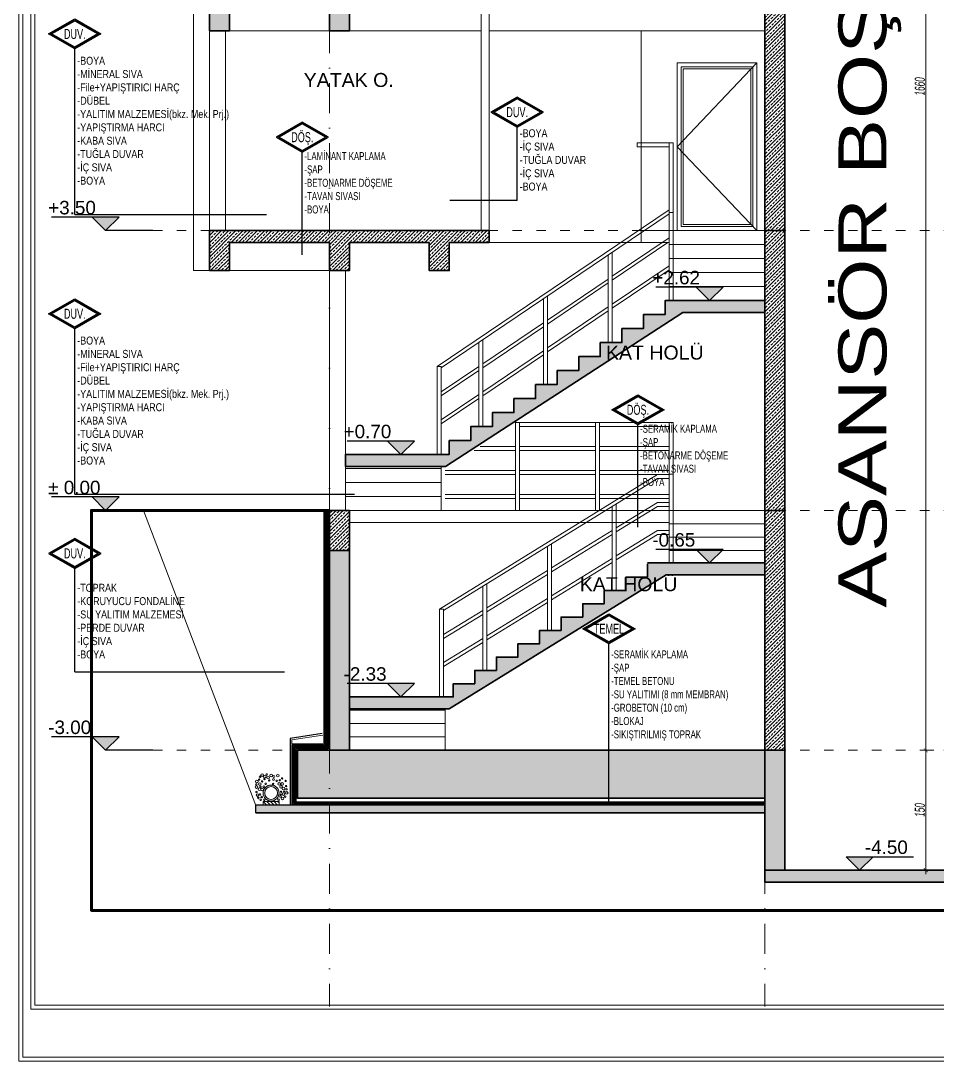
# Model space of a CAD drawing. Header units: millimetres. Extents: x -2145 to 33996, y -835 to 2363.
# Drawn here: x 23348 to 24495, y -835 to 467 of the extents above; entities that cross this region are included whole.
import ezdxf
from ezdxf.enums import TextEntityAlignment as Align

# ---------------------------------------------------------------- set-up
doc = ezdxf.new("R2010")
doc.units = ezdxf.units.MM
for name, pattern in [('101_TA_921_251_SEC_500&200$0${ Origin Line }', [0]), ('ACAD_ISO03W100', [30, 12, -18]), ('DASHDOT', [1, 0.5, -0.25, 0, -0.25]), ('DASHED', [19.05, 12.7, -6.35])]:
    doc.linetypes.add(name, pattern=pattern)
for name, color, linetype, lineweight in [('arcCGDM_antet', 85, 'Continuous', 20), ('DA.Drenaj', 52, 'Continuous', 0), ('DA.Tarama', 253, 'Continuous', 0), ('NET_AKS', 251, 'DASHDOT', 9), ('NET_DUVAR', 150, 'Continuous', 18), ('NET_GORUNUS_AKS', 9, 'ACAD_ISO03W100', 9), ('NET_GORUNUS_DOGRAMA', 32, 'Continuous', 5), ('NET_GÖRÜNÜŞ_İNCE', 55, 'Continuous', 9), ('NET_KESİT_KOT', 104, 'Continuous', 25), ('NET_KOLON_TARAMA', 8, 'Continuous', 0), ('NET_TAŞIYICI', 1, 'Continuous', 35), ('NET_TOPRAK', 27, 'Continuous', 70), ('NET_YAZI', 7, 'Continuous', 5), ('NET_ÖLÇÜ İÇ', 54, 'Continuous', 9), ('SIVA', 105, 'Continuous', 0), ('T-INCE', 254, 'Continuous', 0), ('TAŞIYICI BA', 2, 'Continuous', 0)]:
    doc.layers.add(name, color=color, linetype=linetype, lineweight=lineweight)
for name, color, linetype in [('HATCH-BETON @ 1', 9, 'Continuous'), ('KAPLA-DİĞER', 183, 'Continuous'), ('KAPLA-SIVA', 63, 'Continuous'), ('m_doğrama_aluminyum', 105, 'Continuous'), ('NET_YAZI_KATMAN', 212, 'Continuous'), ('TAŞIYICI-BETON', 30, 'Continuous'), ('text', 7, 'Continuous'), ('YALITIM-SU', 163, 'Continuous')]:
    doc.layers.add(name, color=color, linetype=linetype)
doc.styles.add('A-arial', font='arial.ttf')
doc.styles.add('ARIALTR', font='arial.ttf', dxfattribs={"width": 0.8, "height": 22.5})
doc.styles.add('BODRUM', font='swisscl.ttf', dxfattribs={"width": 0.8, "oblique": 5})
doc.styles.add('MAHAL', font='swisse.ttf', dxfattribs={"width": 0.8})
doc.styles.get("Standard").update_dxf_attribs({"font": 'arial.ttf'})
doc.linetypes.add('FENCELINE2', pattern='A,0.25,-0.1,[132,ltypeshp.shx,S=0.1,R=0,X=-0.1,Y=0],-0.1,1', length=1.45)
doc.dimstyles.new('olcu-50', dxfattribs={"dimscale": 0, "dimtxt": 12.5, "dimasz": 5, "dimexe": 10, "dimexo": 10, "dimgap": 1, "dimtad": 1, "dimdec": 1, "dimzin": 12, "dimtxsty": 'BODRUM', "dimblk": 'ARCHTICK', "dimcen": 8, "dimdle": 5, "dimclrd": 256, "dimclre": 256, "dimclrt": 256, "dimadec": 0, "dimazin": 2, "dimtfac": 1, "dimtdec": 1, "dimtix": 1, "dimtmove": 0, "dimatfit": 3, "dimldrblk": 'ARCHTICK', "dimfxl": 15, "dimfxlon": 1, "dimlwd": -1, "dimlwe": -1, "dimarcsym": 0})
pattern_1 = [(45, (-25702.658, -376.2804), (-4.490128, 4.490128), []), (45, (-25698.168, -376.2804), (-4.490128, 4.490128), [3.175, -1.5875])]
pattern_2 = [(45, (-25702.658, 23.7196), (-4.490128, 4.490128), []), (45, (-25698.168, 23.7196), (-4.490128, 4.490128), [3.175, -1.5875])]
pattern_3 = [(45, (-158.044, 177.882), (-4.490128, 4.490128), []), (45, (-153.5536, 177.882), (-4.490128, 4.490128), [3.175, -1.5875])]

# ---------------------------------------------------------------- blocks, each defined once
blk = doc.blocks.new('*U105')
blk.add_line((0, 0), (0, 128.3))
at = {"ltscale": 150}
for points in [[(32.8, 147), (0, 128.3), (-32.8, 147), (0, 165.8)], [(30.9, 147), (0, 129.4), (-30.9, 147), (0, 164.7)]]:
    blk.add_lwpolyline(points, close=True, dxfattribs=at)
blk.add_lwpolyline([(29, 147), (0, 130.5), (-29, 147), (0, 163.6), (29, 147)], dxfattribs=at)
at = {"style": 'MAHAL', "width": 0.65}
blk.add_attdef('POZ', text='', height=12.5, dxfattribs=at).set_placement((0, 147), align=Align.MIDDLE_CENTER)
blk = doc.blocks.new('*U107')
blk.add_line((0, 0), (0, 207))
at = {"ltscale": 150}
for points in [[(32.8, 225.8), (0, 207), (-32.8, 225.8), (0, 244.5)], [(30.9, 225.8), (0, 208.1), (-30.9, 225.8), (0, 243.4)]]:
    blk.add_lwpolyline(points, close=True, dxfattribs=at)
blk.add_lwpolyline([(29, 225.8), (0, 209.2), (-29, 225.8), (0, 242.4), (29, 225.8)], dxfattribs=at)
at = {"style": 'MAHAL', "width": 0.65}
blk.add_attdef('POZ', text='', height=12.5, dxfattribs=at).set_placement((0, 225.8), align=Align.MIDDLE_CENTER)
blk = doc.blocks.new('*U106')
blk.add_line((0, 0), (0, 91.9))
at = {"ltscale": 150}
for points in [[(32.8, 110.6), (0, 91.9), (-32.8, 110.6), (0, 129.3)], [(30.9, 110.6), (0, 92.9), (-30.9, 110.6), (0, 128.3)]]:
    blk.add_lwpolyline(points, close=True, dxfattribs=at)
blk.add_lwpolyline([(29, 110.6), (0, 94), (-29, 110.6), (0, 127.2), (29, 110.6)], dxfattribs=at)
at = {"style": 'MAHAL', "width": 0.65}
blk.add_attdef('POZ', text='', height=12.5, dxfattribs=at).set_placement((0, 110.6), align=Align.MIDDLE_CENTER)
blk = doc.blocks.new('A$Cfb3bce43')
at = {"layer": 'NET_KOLON_TARAMA'}
h = blk.add_hatch(dxfattribs=at)
h.set_pattern_fill('ANSI33', color=256)
h.set_pattern_definition(pattern_1)
h.paths.add_polyline_path([(-695, 0), (-720, 0), (-720, -50), (-695, -50)])
h = blk.add_hatch(dxfattribs=at)
h.set_pattern_fill('ANSI33', color=256)
h.set_pattern_definition(pattern_1)
h.paths.add_polyline_path([(-695, -15), (-170, -15), (-170, -50), (-145, -50), (-145, -15), (-25, -15), (-25, -50), (0, -50), (0, 0), (-695, 0)])
h = blk.add_hatch(dxfattribs=at)
h.set_pattern_fill('ANSI33', color=256)
h.set_pattern_definition(pattern_1)
h.paths.add_polyline_path([(-1265, -15), (-1785, -15), (-1785, -50), (-1810, -50), (-1810, -15), (-1935, -15), (-1935, -50), (-1960, -50), (-1960, 0), (-1265, 0)])
h = blk.add_hatch(dxfattribs=at)
h.set_pattern_fill('ANSI33', color=256)
h.set_pattern_definition(pattern_1)
h.paths.add_polyline_path([(-1265, 0), (-1240, 0), (-1240, -300), (-1265, -300)])
h = blk.add_hatch(dxfattribs=at)
h.set_pattern_fill('ANSI33', color=256)
h.set_pattern_definition(pattern_1)
h.paths.add_polyline_path([(-1040, 0), (-1015, 0), (-1015, -300), (-1040, -300)])
h = blk.add_hatch(dxfattribs=at)
h.set_pattern_fill('ANSI33', color=256)
h.set_pattern_definition([(45, (-25574.614, -504.1625), (-4.490128, 4.490128), []), (45, (-25570.124, -504.1625), (-4.490128, 4.490128), [3.175, -1.5875])])
h.paths.add_polyline_path([(-910.8, -215), (-949.2, -215), (-949.2, -200), (-909, -200), (-909, -183.3), (-895, -183.3), (-895, -166.6), (-867, -166.6), (-867, -150), (-840, -150), (-840, -133.3), (-827, -133.3), (-827, -116.6), (-807.9, -116.6), (-807.9, -100), (-783.2, -100), (-783.2, -83.4), (-715, -83.4), (-715, -101.1), (-761, -101.1), (-793.7, -119.3), (-822.6, -146.9), (-839.4, -162.1), (-862.1, -175.7), (-889.6, -194.2)])
at = {"layer": 'NET_DUVAR'}
for p, q in [((-1620, -15), (-1620, -300)), ((-1620, -15), (-1620, -300)), ((-1610, -15), (-1610, -300)), ((-1610, -15), (-1610, -300)), ((-450, -15), (-450, -300)), ((-440, -15), (-440, -300)), ((-1960, -50), (-1960, -300)), ((-1940, -50), (-1940, -300)), ((-715, -50), (-715, -300)), ((-695, -50), (-695, -300)), ((-20, -50), (-20, -300)), ((0, -50), (0, -300))]:
    blk.add_line(p, q, dxfattribs=at)
at = {"layer": 'NET_GORUNUS_DOGRAMA'}
for points in [[(-1375, -90), (-1275, -90), (-1275, -300), (-1375, -300)], [(-1370, -95), (-1280, -95), (-1280, -295), (-1370, -295)], [(-1367.2, -97.8), (-1282.8, -97.8), (-1282.8, -292.2), (-1367.2, -292.2)]]:
    blk.add_lwpolyline(points, close=True, dxfattribs=at)
at = {"layer": 'NET_GÖRÜNÜŞ_İNCE'}
for p, q in [((-897.1, -73.3), (-827, -22)), ((-897.1, -78.3), (-827, -27)), ((-897.1, -108.3), (-827, -57)), ((-897.1, -113.3), (-827, -62)), ((-897.1, -143.3), (-827, -92)), ((-897.1, -148.3), (-827, -97))]:
    blk.add_line(p, q, dxfattribs=at)
for points in [[(-827, -116.6), (-822, -116.6), (-822, 110), (-827, 110)], [(-902.1, -183.3), (-897.1, -183.3), (-897.1, -73.3), (-902.1, -73.3)]]:
    blk.add_lwpolyline(points, close=True, dxfattribs=at)
at = {"layer": 'NET_TAŞIYICI'}
for points in [[(-695, 0), (-720, 0), (-720, -50), (-695, -50)], [(-695, -15), (-170, -15), (-170, -50), (-145, -50), (-145, -15), (-25, -15), (-25, -50), (0, -50), (0, 0), (-695, 0)], [(-1265, -15), (-1785, -15), (-1785, -50), (-1810, -50), (-1810, -15), (-1935, -15), (-1935, -50), (-1960, -50), (-1960, 0), (-1265, 0)], [(-1265, 0), (-1240, 0), (-1240, -300), (-1265, -300)], [(-1040, 0), (-1015, 0), (-1015, -300), (-1040, -300)], [(-910.8, -215), (-949.2, -215), (-949.2, -200), (-909, -200), (-909, -183.3), (-895, -183.3), (-895, -166.6), (-867, -166.6), (-867, -150), (-840, -150), (-840, -133.3), (-827, -133.3), (-827, -116.6), (-807.9, -116.6), (-807.9, -100), (-783.2, -100), (-783.2, -83.4), (-715, -83.4), (-715, -101.1), (-761, -101.1), (-793.7, -119.3), (-822.6, -146.9), (-839.4, -162.1), (-862.1, -175.7), (-889.6, -194.2)]]:
    blk.add_lwpolyline(points, close=True, dxfattribs=at)
at = {"layer": 'NET_YAZI_KATMAN'}
for p, q in [((-1575, -262.4), (-1659.4, -262.4)), ((-475.4, -262.4), (-381.9, -262.4)), ((-2128.6, -279.8), (-1888.7, -279.8)), ((79.5, -279.8), (-112.9, -279.8))]:
    blk.add_line(p, q, dxfattribs=at)
at = {"layer": 'T-INCE'}
for p, q in [((-720, 0), (-827, 0)), ((-827, 0), (-827, -123.5)), ((-720, -16.7), (-827, -16.7)), ((-720, -33.3), (-827, -33.3)), ((-1935, -50), (-1810, -50)), ((-1785, -50), (-1620, -50)), ((-1610, -50), (-1265, -50)), ((-720, -50), (-827, -50)), ((-450, -50), (-695, -50)), ((-170, -50), (-440, -50)), ((-25, -50), (-145, -50)), ((-715, -66.7), (-827, -66.7)), ((-783.2, -83.4), (-827, -83.4)), ((-807.9, -100), (-827, -100)), ((-949.2, -200), (-1015, -200)), ((-895, -199.5), (-895, -300)), ((-1015, -216.7), (-895, -216.7)), ((-1015, -233.3), (-895, -233.3)), ((-1015, -250), (-895, -250)), ((-1015, -266.7), (-895, -266.7)), ((-1015, -283.3), (-895, -283.3)), ((-1015, -300), (-895, -300))]:
    blk.add_line(p, q, dxfattribs=at)
for points in [[(20, -300), (20, 0)], [(-1980, -300), (-1980, 0)], [(-1015, 0), (-827, 0)], [(-1015, -15), (-827, -15)]]:
    blk.add_lwpolyline(points, dxfattribs=at)
at = {"layer": 'T-INCE', "linetype": '101_TA_921_251_SEC_500&200$0${ Origin Line }'}
blk.add_lwpolyline([(-1275, -90), (-1375, -195), (-1275, -300)], dxfattribs=at)
at = {"layer": 'NET_YAZI_KATMAN', "xscale": 1.000033247630419, "yscale": 1.000033247630419, "zscale": 1.000033247630419}
for name, p, values in [('*U107', (-2128.6, -279.8), {'POZ': 'DUV.'}), ('*U106', (-381.9, -262.4), {'POZ': 'DUV.'}), ('*U105', (-592.9, -330.1), {'POZ': 'DÖŞ.'}), ('*U105', (-190.4, -330.1), {'POZ': 'DÖŞ.'})]:
    blk.add_blockref(name, p, dxfattribs=at).add_auto_attribs(values)
at = {"layer": 'NET_YAZI_KATMAN'}
ref = blk.add_blockref('*U107', (79.5, -279.8), dxfattribs=dict(at, xscale=-1.000033247630419, yscale=1.000033247630419, zscale=1.000033247630419))
ref.add_attrib('POZ', 'DUV.', dxfattribs={"layer": '0', "height": 12.5, "style": 'MAHAL', "width": 0.65}).set_placement((79.5, -54), align=Align.MIDDLE_CENTER)
ref = blk.add_blockref('*U106', (-1575, -262.4), dxfattribs=dict(at, xscale=-1.000033247630419, yscale=1.000033247630419, zscale=1.000033247630419))
ref.add_attrib('POZ', 'DUV.', dxfattribs={"layer": '0', "height": 12.5, "style": 'MAHAL', "width": 0.65}).set_placement((-1575, -151.8), align=Align.MIDDLE_CENTER)
ref = blk.add_blockref('*U105', (-1843.9, -330.1), dxfattribs=dict(at, xscale=-1.000033247630419, yscale=1.000033247630419, zscale=1.000033247630419))
ref.add_attrib('POZ', 'DÖŞ.', dxfattribs={"layer": '0', "height": 12.5, "style": 'MAHAL', "width": 0.65}).set_placement((-1843.9, -183.1), align=Align.MIDDLE_CENTER)
ref = blk.add_blockref('*U105', (-835.1, -330.1), dxfattribs=dict(at, xscale=-1.000033247630419, yscale=1.000033247630419, zscale=1.000033247630419))
ref.add_attrib('POZ', 'DÖŞ.', dxfattribs={"layer": '0', "height": 12.5, "style": 'MAHAL', "width": 0.65}).set_placement((-835.1, -183.1), align=Align.MIDDLE_CENTER)
at = {"layer": 'NET_YAZI_KATMAN', "char_height": 10, "attachment_point": 1, "style": 'ARIALTR'}
for s, insert, width in [(' -BOYA\\P -MİNERAL SIVA\\P -File+YAPIŞTIRICI HARÇ\\P -DÜBEL\\P -YALITIM MALZEMESİ(bkz. Mek. Prj.)\\P -YAPIŞTIRMA HARCI\\P -KABA SIVA\\P -TUĞLA DUVAR\\P -İÇ SIVA\\P -BOYA', (-2128.6, -82.5), 193.343), (' -BOYA\\P -MİNERAL SIVA\\P -File+YAPIŞTIRICI HARÇ\\P -DÜBEL\\P -YALITIM MALZEMESİ(bkz. Mek. Prj.)\\P -YAPIŞTIRMA HARCI\\P -KABA SIVA\\P -TUĞLA DUVAR\\P -İÇ SIVA\\P -BOYA', (79.5, -82.5), 203.343), (' -BOYA\\P -İÇ SIVA\\P -TUĞLA DUVAR\\P -İÇ SIVA\\P -BOYA', (-1575, -173.2), 203.343), (' -BOYA\\P -İÇ SIVA\\P -TUĞLA DUVAR\\P -İÇ SIVA\\P -BOYA', (-381.9, -173.2), 203.343), ('{\\W0.7; -LAMİNANT KAPLAMA\\P -ŞAP\\P -BETONARME DÖŞEME\\P -TAVAN SIVASI\\P -BOYA}', (-1843.9, -201.8), 203.343), ('{\\W0.7; -SERAMİK KAPLAMA\\P -ŞAP\\P -BETONARME DÖŞEME\\P -TAVAN SIVASI\\P -BOYA}', (-835.1, -201.8), 203.343), ('{\\W0.7; -SERAMİK KAPLAMA\\P -ŞAP\\P -BETONARME DÖŞEME\\P -TAVAN SIVASI\\P -BOYA}', (-592.9, -201.8), 203.343), ('{\\W0.7; -LAMİNANT KAPLAMA\\P -ŞAP\\P -BETONARME DÖŞEME\\P -TAVAN SIVASI\\P -BOYA}', (-190.4, -201.8), 203.343)]:
    blk.add_mtext(s, dxfattribs=dict(at, insert=insert, width=width))
at = {"layer": 'text', "linetype": 'Continuous', "char_height": 17.5, "attachment_point": 2, "line_spacing_factor": 0.9}
for s, insert, width in [('YATAK O.', (-1785.8, -102.8), 180), ('KAT HOLÜ', (-840.7, -102.8), 188.275), ('BANYO', (-573.5, -102.8), 180), ('OTURMA&MUTFAK', (-208.5, -102.8), 180)]:
    blk.add_mtext(s, dxfattribs=dict(at, insert=insert, width=width))
blk = doc.blocks.new('*U687')
at = {"layer": 'm_doğrama_aluminyum'}
for p, q in [((-290, 5), (-287.5, 0)), ((-290, 0), (-287.5, 5)), ((-2.5, 5), (0, 0)), ((-2.5, 0), (0, 5))]:
    blk.add_line(p, q, dxfattribs=at)
for points in [[(-287.5, 5), (-287.5, 0), (-290, 0), (-290, 5), (-287.5, 5)], [(-282.5, 5), (-282.5, 0), (-287.5, 0), (-287.5, 5), (-282.5, 5)], [(-7.5, 2.5), (-282.5, 2.5)], [(-9.5, 5), (-280.5, 5)], [(-9.5, 0), (-280.5, 0)], [(-7.5, 5), (-7.5, 0), (-2.5, 0), (-2.5, 5), (-7.5, 5)], [(-2.5, 5), (-2.5, 0), (0, 0), (0, 5), (-2.5, 5)]]:
    blk.add_lwpolyline(points, dxfattribs=at)
blk = doc.blocks.new('A$Cdcacacd3')
at = {"layer": 'NET_KOLON_TARAMA'}
h = blk.add_hatch(dxfattribs=at)
h.set_pattern_fill('ANSI33', color=256)
h.set_pattern_definition(pattern_2)
h.paths.add_polyline_path([(-1610, -15), (-1660, -15), (-1660, -50), (-1685, -50), (-1685, -15), (-1785, -15), (-1785, -50), (-1810, -50), (-1810, -15), (-1935, -15), (-1935, -50), (-1960, -50), (-1960, 0), (-1610, 0)])
h = blk.add_hatch(dxfattribs=at)
h.set_pattern_fill('ANSI33', color=256)
h.set_pattern_definition(pattern_2)
h.paths.add_polyline_path([(-1265, 0), (-1240, 0), (-1240, -350), (-1265, -350)])
h = blk.add_hatch(dxfattribs=at)
h.set_pattern_fill('ANSI33', color=256)
h.set_pattern_definition(pattern_2)
h.paths.add_polyline_path([(-1040, 0), (-1015, 0), (-1015, -350), (-1040, -350)])
h = blk.add_hatch(dxfattribs=at)
h.set_pattern_fill('ANSI33', color=256)
h.set_pattern_definition(pattern_2)
h.paths.add_polyline_path([(-720, -15), (-1015, -15), (-1015, 0), (-720, 0)])
h = blk.add_hatch(dxfattribs=at)
h.set_pattern_fill('ANSI33', color=256)
h.set_pattern_definition([(45, (-25727.658, 23.7196), (-4.490128, 4.490128), []), (45, (-25723.168, 23.7196), (-4.490128, 4.490128), [3.175, -1.5875])])
h.paths.add_polyline_path([(-695, 0), (-720, 0), (-720, -50), (-695, -50)])
h = blk.add_hatch(dxfattribs=at)
h.set_pattern_fill('ANSI33', color=256)
h.set_pattern_definition(pattern_2)
h.paths.add_polyline_path([(-695, -15), (-175, -15), (-175, -50), (-150, -50), (-150, -15), (-25, -15), (-25, -50), (0, -50), (0, 0), (-695, 0)])
h = blk.add_hatch(dxfattribs=at)
h.set_pattern_fill('ANSI33', color=256)
h.set_pattern_definition([(45, (-25579.614, -2338.848), (-4.490128, 4.490128), []), (45, (-25575.124, -2338.848), (-4.490128, 4.490128), [3.175, -1.5875])])
h.paths.add_polyline_path([(-1265, -87.5), (-1265, -102.5), (-1367.8, -102.5), (-1664.8, -295), (-1790, -295), (-1790, -280), (-1660, -280), (-1660, -262.5), (-1633, -262.5), (-1633, -245), (-1606, -245), (-1606, -227.5), (-1579, -227.5), (-1579, -210), (-1552, -210), (-1552, -192.5), (-1525, -192.5), (-1525, -175), (-1498, -175), (-1498, -157.5), (-1471, -157.5), (-1471, -140), (-1444, -140), (-1444, -122.5), (-1417, -122.5), (-1417, -105), (-1390, -105), (-1390, -87.5)])
at = {"layer": 'NET_DUVAR'}
for p, q in [((-1810, -50), (-1810, -350)), ((-1790, -50), (-1790, -350))]:
    blk.add_line(p, q, dxfattribs=at)
blk.add_lwpolyline([(-170, -350), (-170, -340), (-150, -340), (-150, -350)], dxfattribs=at)
at = {"layer": 'NET_GÖRÜNÜŞ_İNCE'}
for p, q in [((-1385, 110), (-1425, 110)), ((-1425, 110), (-1425, 105)), ((-1425, 105), (-1385, 105)), ((-1675, -170), (-1385, 25.9)), ((-1670, -171.6), (-1385, 20.9)), ((-1456, -57.1), (-1385, -9.1)), ((-1456, -62.1), (-1386.3, -15)), ((-1456, -92.1), (-1385, -44.1)), ((-1456, -97.1), (-1385, -49.1)), ((-1537, -111.8), (-1461, -60.5)), ((-1537, -116.8), (-1461, -65.5)), ((-1537, -146.8), (-1461, -95.5)), ((-1537, -151.8), (-1461, -100.5)), ((-1618, -166.5), (-1542, -115.2)), ((-1618, -171.5), (-1542, -120.2)), ((-1618, -201.5), (-1542, -150.2)), ((-1618, -206.5), (-1542, -155.2)), ((-1670, -201.6), (-1623, -169.9)), ((-1670, -206.6), (-1623, -174.9)), ((-1670, -236.6), (-1623, -204.9)), ((-1670, -241.6), (-1623, -209.9))]:
    blk.add_line(p, q, dxfattribs=at)
for points in [[(-1385, 0), (-1380, 0), (-1380, 110), (-1385, 110)], [(-1385, -87.5), (-1380, -87.5), (-1380, 22.5), (-1385, 22.5)], [(-1675, -280), (-1670, -280), (-1670, -170), (-1675, -170)]]:
    blk.add_lwpolyline(points, close=True, dxfattribs=at)
for points in [[(-1461, -30.5), (-1461, -140), (-1456, -140), (-1456, -27.1)], [(-1542, -85.2), (-1542, -192.5), (-1537, -192.5), (-1537, -81.8)], [(-1623, -139.9), (-1623, -245), (-1618, -245), (-1618, -136.5)]]:
    blk.add_lwpolyline(points, dxfattribs=at)
at = {"layer": 'NET_TAŞIYICI'}
for points in [[(-1610, -15), (-1660, -15), (-1660, -50), (-1685, -50), (-1685, -15), (-1785, -15), (-1785, -50), (-1810, -50), (-1810, -15), (-1935, -15), (-1935, -50), (-1960, -50), (-1960, 0), (-1610, 0)], [(-1265, 0), (-1240, 0), (-1240, -350), (-1265, -350)], [(-1040, 0), (-1015, 0), (-1015, -350), (-1040, -350)], [(-720, -15), (-1015, -15), (-1015, 0), (-720, 0)], [(-695, 0), (-720, 0), (-720, -50), (-695, -50)], [(-695, -15), (-175, -15), (-175, -50), (-150, -50), (-150, -15), (-25, -15), (-25, -50), (0, -50), (0, 0), (-695, 0)]]:
    blk.add_lwpolyline(points, close=True, dxfattribs=at)
blk.add_lwpolyline([(-1265, -87.5), (-1265, -102.5), (-1367.8, -102.5), (-1664.8, -295), (-1790, -295), (-1790, -280), (-1660, -280), (-1660, -262.5), (-1633, -262.5), (-1633, -245), (-1606, -245), (-1606, -227.5), (-1579, -227.5), (-1579, -210), (-1552, -210), (-1552, -192.5), (-1525, -192.5), (-1525, -175), (-1498, -175), (-1498, -157.5), (-1471, -157.5), (-1471, -140), (-1444, -140), (-1444, -122.5), (-1417, -122.5), (-1417, -105), (-1390, -105), (-1390, -87.5), (-1265, -87.5)], dxfattribs=at)
at = {"layer": 'NET_YAZI_KATMAN'}
blk.add_line((-2128.6, -329.8), (-1778.6, -329.8), dxfattribs=at)
at = {"layer": 'T-INCE'}
for p, q in [((-1420, 250), (-1420, -15)), ((-1265, 0), (-1420, 0)), ((-1385, -66.6), (-1385, 0)), ((-1385, -15), (-1610, -15)), ((-1265, -17.5), (-1385, -17.5)), ((-1265, -35), (-1385, -35)), ((-1935, -50), (-1810, -50)), ((-720, -50), (-1015, -50)), ((-175, -50), (-695, -50)), ((-25, -50), (-150, -50)), ((-1265, -52.5), (-1385, -52.5)), ((-1265, -70), (-1385, -70)), ((-1790, -297.5), (-1670, -297.5)), ((-1670, -295), (-1670, -350)), ((-1790, -315), (-1670, -315)), ((-1790, -332.5), (-1670, -332.5)), ((-1790, -350), (-1670, -350))]:
    blk.add_line(p, q, dxfattribs=at)
for points in [[(-1980, 0), (-1980, -50), (-1960, -50)], [(20, 0), (20, -50), (0, -50)]]:
    blk.add_lwpolyline(points, dxfattribs=at)
at = {"layer": 'NET_DUVAR', "rotation": 270}
blk.add_blockref('*U687', (-162.5, -340), dxfattribs=at)
at = {"layer": 'NET_YAZI_KATMAN', "xscale": 1.000033247630419, "yscale": 1.000033247630419, "zscale": 1.000033247630419}
for name, p, values in [('*U107', (-2128.6, -329.8), {'POZ': 'DUV.'}), ('*U105', (-1423.9, -371.1), {'POZ': 'DÖŞ.'}), ('*U105', (-592.9, -371.1), {'POZ': 'DÖŞ.'})]:
    blk.add_blockref(name, p, dxfattribs=at).add_auto_attribs(values)
at = {"layer": 'NET_YAZI_KATMAN', "char_height": 10, "attachment_point": 1, "style": 'ARIALTR'}
for s, insert, width in [(' -BOYA\\P -MİNERAL SIVA\\P -File+YAPIŞTIRICI HARÇ\\P -DÜBEL\\P -YALITIM MALZEMESİ(bkz. Mek. Prj.)\\P -YAPIŞTIRMA HARCI\\P -KABA SIVA\\P -TUĞLA DUVAR\\P -İÇ SIVA\\P -BOYA', (-2128.6, -132.5), 193.343), ('{\\W0.7; -SERAMİK KAPLAMA\\P -ŞAP\\P -BETONARME DÖŞEME\\P -TAVAN SIVASI\\P -BOYA}', (-1423.9, -242.8), 203.343), ('{\\W0.7; -SERAMİK KAPLAMA\\P -ŞAP\\P -BETONARME DÖŞEME\\P -TAVAN SIVASI\\P -BOYA}', (-592.9, -242.8), 203.343)]:
    blk.add_mtext(s, dxfattribs=dict(at, insert=insert, width=width))
at = {"layer": 'text', "linetype": 'Continuous', "char_height": 17.5, "width": 180, "attachment_point": 2, "line_spacing_factor": 0.9}
for s, insert in [('KAT HOLÜ', (-1402.8, -143.8)), ('İŞYERİ', (-571.8, -143.8))]:
    blk.add_mtext(s, dxfattribs=dict(at, insert=insert))
blk = doc.blocks.new('drenaj')
at = {"layer": 'DA.Drenaj'}
h = blk.add_hatch(color=256, dxfattribs=at)
h.paths.add_polyline_path([(-39.8, 18.5, -1), (-19.8, 18.5, -1)])
h.paths.add_polyline_path([(-37.8, 18.5, -1), (-21.8, 18.5, -1)], flags=16)
at = {"layer": 'DA.Tarama'}
h = blk.add_hatch(dxfattribs=at)
h.set_pattern_fill('ANSI31', color=256)
h.paths.add_polyline_path([(-39.8, 3.9), (-39.8, 8), (-19.8, 8), (-19.8, 3.9)])
at = {"layer": 'DA.Drenaj'}
blk.add_lwpolyline([(-39.8, 3.9), (-39.8, 8), (-19.8, 8), (-19.8, 3.9), (-39.8, 3.9)], dxfattribs=at)
for radius in [10, 8]:
    blk.add_circle((-29.8, 18.5), radius, dxfattribs=at)
at = {"layer": 'DA.Tarama'}
for centre, radius in [((-38.1, 40.2), 1.65), ((-33.2, 39.2), 1.32), ((-29.8, 40.3), 1.65), ((-26, 37.7), 1.65), ((-24.2, 41.6), 0.99), ((-22, 38.9), 1.65), ((-18.7, 41), 1.65), ((-16, 38.9), 0.99), ((-48.5, 27.2), 0.825), ((-48, 33.7), 0.825), ((-43.7, 29.8), 1.65), ((-43.5, 36.8), 0.825), ((-42.2, 26.2), 1.65), ((-40.6, 34.4), 0.825), ((-39.8, 29.8), 1.65), ((-36.8, 33.7), 0.99), ((-32.7, 35.6), 1.16), ((-32.3, 29.9), 0.825), ((-27.5, 34.3), 0.825), ((-23.1, 30), 0.99), ((-21.4, 35.9), 0.825), ((-20.5, 26.3), 0.99), ((-18.4, 33), 0.825), ((-16.5, 26), 0.99), ((-15.6, 29.7), 1.65), ((-14.7, 35.3), 0.825), ((-12, 32.9), 1.65), ((-11.6, 26), 1.65), ((-11.2, 29.2), 0.99), ((-49.3, 18.6), 1.65), ((-49, 23.1), 0.99), ((-47.4, 13.9), 0.99), ((-46.3, 20.4), 0.825), ((-45.4, 24.1), 1.65), ((-45.3, 17.2), 1.65), ((-44.1, 11.8), 1.65), ((-42.2, 20.1), 0.825), ((-41.8, 16.6), 0.825), ((-41.6, 14.2), 0.99), ((-18.6, 22.8), 1.65), ((-18.1, 13.4), 0.99), ((-15.2, 23.2), 1.65), ((-15.8, 16.6), 0.99), ((-13.9, 12.3), 0.99), ((-12.9, 16), 1.65), ((-11.5, 19.7), 0.99), ((-39.1, 10.1), 0.99), ((-21.2, 10), 0.99), ((-16.7, 10), 0.99)]:
    blk.add_circle(centre, radius, dxfattribs=at)
blk = doc.blocks.new('*U647')
blk.add_line((0, 0), (0, 129.3))
at = {"ltscale": 150}
for points in [[(32.8, 148.1), (0, 129.3), (-32.8, 148.1), (0, 166.8)], [(30.9, 148.1), (0, 130.4), (-30.9, 148.1), (0, 165.7)]]:
    blk.add_lwpolyline(points, close=True, dxfattribs=at)
blk.add_lwpolyline([(29, 148.1), (0, 131.5), (-29, 148.1), (0, 164.6), (29, 148.1)], dxfattribs=at)
at = {"style": 'MAHAL', "width": 0.65}
blk.add_attdef('POZ', text='', height=12.5, dxfattribs=at).set_placement((0, 148.1), align=Align.MIDDLE_CENTER)
blk = doc.blocks.new('*U356')
blk.add_line((0, 0), (0, 201.6))
at = {"ltscale": 150}
for points in [[(32.8, 220.3), (0, 201.6), (-32.8, 220.3), (0, 239.1)], [(30.9, 220.3), (0, 202.7), (-30.9, 220.3), (0, 238)]]:
    blk.add_lwpolyline(points, close=True, dxfattribs=at)
blk.add_lwpolyline([(29, 220.3), (0, 203.8), (-29, 220.3), (0, 236.9), (29, 220.3)], dxfattribs=at)
at = {"style": 'MAHAL', "width": 0.65}
blk.add_attdef('POZ', text='', height=12.5, dxfattribs=at).set_placement((0, 220.3), align=Align.MIDDLE_CENTER)
blk = doc.blocks.new('kot_kesit')
for p, q in [((-25, 25), (100, 25)), ((0, 0), (-25, 25)), ((0, 0), (25, 25)), ((-87.5, 0), (0, 0))]:
    blk.add_line(p, q)
blk.add_solid([(25, 25), (-25, 25), (0, 0)])
at = {"style": 'A-arial'}
blk.add_attdef('KOT', (37.2, 30.1), '', height=25, dxfattribs=at)
blk = doc.blocks.new('_ArchTick')
at = {"color": 0, "linetype": 'ByBlock', "const_width": 0.15}
blk.add_lwpolyline([(-0.5, -0.5), (0.5, 0.5)], dxfattribs=at)
blk = doc.blocks.new('*D2219')
at = {"layer": 'Defpoints', "color": 0, "transparency": 16777216}
for p in [(24480.9, 1214.2), (24480.9, -445.8), (24480.9, -445.8)]:
    blk.add_point(p, dxfattribs=at)
at = {"layer": 'NET_ÖLÇÜ İÇ', "transparency": 16777216}
for p, q in [((24480.9, 1214.2), (24470.9, 1214.2)), ((24480.9, 1219.2), (24480.9, -450.8)), ((24480.9, -445.8), (24490.9, -445.8))]:
    blk.add_line(p, q, dxfattribs=at)
at = {"layer": 'NET_ÖLÇÜ İÇ', "transparency": 16777216, "xscale": 5, "yscale": 5, "zscale": 5}
for p, rotation in [((24480.9, 1214.2), 90), ((24480.9, -445.8), 270)]:
    blk.add_blockref('_ArchTick', p, dxfattribs=dict(at, rotation=rotation))
at = {"layer": 'NET_ÖLÇÜ İÇ', "transparency": 16777216, "insert": (24473.5, 384.2), "char_height": 12.5, "attachment_point": 5, "rotation": 90, "style": 'BODRUM'}
blk.add_mtext('1660', dxfattribs=at)
blk = doc.blocks.new('*D2220')
at = {"layer": 'Defpoints', "color": 0, "transparency": 16777216}
for p in [(24480.9, -445.8), (24480.9, -595.8), (24480.9, -595.8)]:
    blk.add_point(p, dxfattribs=at)
at = {"layer": 'NET_ÖLÇÜ İÇ', "transparency": 16777216}
for p, q in [((24480.9, -440.8), (24480.9, -600.8)), ((24480.9, -445.8), (24490.9, -445.8)), ((24480.9, -595.8), (24490.9, -595.8))]:
    blk.add_line(p, q, dxfattribs=at)
at = {"layer": 'NET_ÖLÇÜ İÇ', "transparency": 16777216, "xscale": 5, "yscale": 5, "zscale": 5}
for p, rotation in [((24480.9, -445.8), 90), ((24480.9, -595.8), 270)]:
    blk.add_blockref('_ArchTick', p, dxfattribs=dict(at, rotation=rotation))
at = {"layer": 'NET_ÖLÇÜ İÇ', "transparency": 16777216, "insert": (24473.5, -520.8), "char_height": 12.5, "attachment_point": 5, "rotation": 90, "style": 'BODRUM'}
blk.add_mtext('150', dxfattribs=at)

msp = doc.modelspace()

# ---------------------------------------------------------------- hatches: boundary and pattern name
at = {"layer": 'HATCH-BETON @ 1'}
h = msp.add_hatch(dxfattribs=at)
h.set_pattern_fill('AR-CONC', color=256, scale=2, angle=270)
h.set_pattern_definition([(320, (1173.628, 191.003), (-1.255043, -14.3452037), [1.5, -16.5]), (265, (1173.628, 191.003), (15.043843, 2.775027), [1.2, -13.2]), (10.451444, (1173.524, 189.808), (13.7888, -11.570177), [1.274804, -14.022842]), (316.1842, (1177.628, 191.003), (-3.310386, -21.344827), [2.25, -24.75]), (6.63564, (1177.352, 189.224), (19.482372, -18.693239), [1.912207, -21.034275]), (261.18416, (1177.628, 191.003), (19.482372, -18.693239), [1.8, -19.8]), (291, (1176.628, 189.003), (-8.052378, -11.938141), [1.5, -16.5]), (236, (1176.628, 189.003), (14.503001, -4.866307), [1.2, -13.2]), (341.451445, (1175.957, 188.008), (6.450623, -16.8044475), [1.274804, -14.022842]), (307.5, (1173.628, 191.003), (6.6578771, -0.2431971), [0, -13.04, 0, -13.4, 0, -13.25]), (277.5, (1173.628, 191.003), (7.8882342, -5.2613907), [0, -7.64, 0, -12.74, 0, -5.05]), (237.5, (1173.628, 195.463), (-0.4510974, -10.6764487), [0, -5, 0, -15.6, 0, -20.7]), (227.5, (1173.628, 197.463), (2.0020996, -11.6637234), [0, -6.5, 0, -10.36, 0, -14.7])])
h.paths.add_polyline_path([(24279.61, -523.84), (24279.61, -513.84), (23642.61, -513.84), (23642.61, -523.84)])
at = {"layer": 'NET_KOLON_TARAMA'}
h = msp.add_hatch(dxfattribs=at)
h.set_pattern_fill('ANSI33', color=256)
h.set_pattern_definition([(45, (-158.044, 127.882), (-4.490128, 4.490128), []), (45, (-153.5536, 127.882), (-4.490128, 4.490128), [3.175, -1.5875])])
h.paths.add_polyline_path([(23759.61, -160.84), (23759.61, -195.84), (23734.61, -195.84), (23734.61, -145.84), (23759.61, -145.84)])
h = msp.add_hatch(dxfattribs=at)
h.set_pattern_fill('ANSI33', color=256)
h.set_pattern_definition(pattern_3)
h.paths.add_polyline_path([(24279.61, -145.84), (24304.61, -145.84), (24304.61, -445.84), (24279.61, -445.84)])
h = msp.add_hatch(dxfattribs=at)
h.set_pattern_fill('ANSI33', color=256)
h.set_pattern_definition(pattern_3)
h.paths.add_polyline_path([(23734.61, -195.84), (23759.61, -195.84), (23759.61, -445.84), (23734.61, -445.84)])
h.paths.add_polyline_path([(23694.61, -445.84), (24279.61, -445.84), (24279.61, -505.84), (23694.61, -505.84)])
h.paths.add_polyline_path([(24279.61, -595.84), (24529.61, -595.84), (24529.61, -610.84), (24279.61, -610.84)])
h.paths.add_polyline_path([(24279.61, -595.84), (24304.61, -595.84), (24304.61, -445.84), (24279.61, -445.84)])
h.paths.add_polyline_path([(24504.61, -595.84), (24529.61, -595.84), (24529.61, -445.84), (24504.61, -445.84)])
h.paths.add_polyline_path([(24529.61, -445.84), (25434.61, -445.84), (25434.61, -505.84), (24529.61, -505.84)])
h.paths.add_polyline_path([(25369.61, -195.84), (25394.61, -195.84), (25394.61, -445.84), (25369.61, -445.84)])
h = msp.add_hatch(dxfattribs=at)
h.set_pattern_fill('ANSI33', color=256)
h.set_pattern_definition([(45, (-30, 0), (-4.490128, 4.490128), []), (45, (-25.51, 0), (-4.490128, 4.490128), [3.175, -1.5875])])
edge = h.paths.add_edge_path()
edge.add_line((24132.61, -211.37), (24279.61, -211.37))
edge.add_line((24279.61, -211.37), (24279.61, -226.37))
edge.add_line((24279.61, -226.37), (24156.11, -226.37))
edge.add_line((24156.11, -226.37), (23884.35, -394.16))
edge.add_line((23884.35, -394.16), (23759.61, -394.16))
edge.add_line((23759.61, -394.16), (23759.61, -379.16))
edge.add_line((23759.61, -379.16), (23889.61, -379.16))
edge.add_line((23889.61, -379.16), (23889.61, -362.49))
edge.add_line((23889.61, -362.49), (23916.61, -362.49))
edge.add_line((23916.61, -362.49), (23916.61, -345.82))
edge.add_line((23916.61, -345.82), (23943.61, -345.82))
edge.add_line((23943.61, -345.82), (23943.61, -329.15))
edge.add_line((23943.61, -329.15), (23970.61, -329.15))
edge.add_line((23970.61, -329.15), (23970.61, -312.48))
edge.add_line((23970.61, -312.48), (23997.61, -312.48))
edge.add_line((23997.61, -312.48), (23997.61, -295.81))
edge.add_line((23997.61, -295.81), (24024.61, -295.81))
edge.add_line((24024.61, -295.81), (24024.61, -279.14))
edge.add_line((24024.61, -279.14), (24051.61, -279.14))
edge.add_line((24051.61, -279.14), (24051.61, -262.47))
edge.add_line((24051.61, -262.47), (24078.61, -262.47))
edge.add_line((24078.61, -262.47), (24078.61, -245.8))
edge.add_line((24078.61, -245.8), (24105.61, -245.8))
edge.add_line((24105.61, -245.8), (24105.61, -229.13))
edge.add_line((24105.61, -229.13), (24132.61, -229.13))
edge.add_line((24132.61, -229.13), (24132.61, -212.46))

# ---------------------------------------------------------------- linework, layer by layer
at = {"layer": 'arcCGDM_antet', "ltscale": 10}
for points in [[(23345.97, 1665.32), (25845.97, 1665.32), (25845.97, -834.68), (23345.97, -834.68)], [(23350.97, 1660.32), (25840.97, 1660.32), (25840.97, -829.68), (23350.97, -829.68)], [(23360.97, 1650.32), (25830.97, 1650.32), (25830.97, -769.68), (23360.97, -769.68)], [(23365.97, 1645.32), (25825.97, 1645.32), (25825.97, -764.68), (23365.97, -764.68)]]:
    msp.add_lwpolyline(points, close=True, dxfattribs=at)
at = {"layer": 'Defpoints'}
msp.add_lwpolyline([(24279.61, -523.84), (23642.61, -523.84), (23642.61, -513.84), (24279.61, -513.84)], dxfattribs=at)
at = {"layer": 'KAPLA-DİĞER', "linetype": 'FENCELINE2', "ltscale": 0.15}
msp.add_lwpolyline([(23725.61, -424.96), (23685.61, -431.03), (23685.61, -513.84)], dxfattribs=at)
at = {"layer": 'KAPLA-SIVA'}
msp.add_lwpolyline([(23732.61, -145.84), (23732.61, -443.84), (23692.61, -443.84), (23692.61, -510.84)], dxfattribs=at)
at = {"layer": 'NET_AKS', "ltscale": 75}
for p, q in [((23734.61, 1590.21), (23734.61, -766.24)), ((24279.61, 1590.21), (24279.61, -766.24))]:
    msp.add_line(p, q, dxfattribs=at)
at = {"layer": 'NET_GORUNUS_AKS'}
for points in [[(23513.58, 204.16), (25686.8, 204.16)], [(23513.58, -145.84), (25686.8, -145.84)], [(23513.58, -445.84), (25686.8, -445.84)]]:
    msp.add_lwpolyline(points, dxfattribs=at)
at = {"layer": 'NET_GÖRÜNÜŞ_İNCE'}
for p, q in [((23972.61, -35.84), (24159.61, -35.84)), ((24159.61, -35.84), (24159.61, -40.84)), ((24067.61, -40.84), (23972.61, -40.84)), ((24159.61, -40.84), (24072.61, -40.84)), ((23967.61, -70.84), (23915.71, -70.84)), ((23923.43, -65.84), (23967.61, -65.84)), ((23972.61, -65.84), (24067.61, -65.84)), ((24067.61, -70.84), (23972.61, -70.84)), ((24072.61, -65.84), (24159.61, -65.84)), ((24159.61, -70.84), (24072.61, -70.84)), ((24159.61, -65.84), (24159.61, -70.84)), ((23872.61, -269.16), (24145.24, -100.84)), ((23879.61, -95.84), (23967.61, -95.84)), ((23967.61, -100.84), (23879.61, -100.84)), ((23972.61, -95.84), (24067.61, -95.84)), ((24067.61, -100.84), (23972.61, -100.84)), ((24072.61, -95.84), (24159.61, -95.84)), ((24159.61, -100.84), (24072.61, -100.84)), ((24145.24, -100.84), (24159.61, -100.84)), ((24159.61, -95.84), (24159.61, -100.84)), ((23877.61, -271.07), (24145.24, -105.84)), ((24145.24, -105.84), (24159.61, -105.84)), ((23879.61, -125.84), (23967.61, -125.84)), ((23972.61, -125.84), (24067.61, -125.84)), ((24072.61, -125.84), (24159.61, -125.84)), ((24159.61, -125.84), (24159.61, -130.84)), ((23967.61, -130.84), (23879.61, -130.84)), ((24067.61, -130.84), (23972.61, -130.84)), ((24159.61, -130.84), (24072.61, -130.84)), ((24093.61, -167.71), (24145.24, -135.84)), ((24093.61, -172.71), (24145.24, -140.84)), ((24145.24, -135.84), (24159.61, -135.84)), ((24145.24, -140.84), (24159.61, -140.84)), ((24159.61, -130.84), (24159.61, -135.84)), ((24159.61, -165.84), (24159.61, -170.84)), ((24012.61, -217.72), (24088.61, -170.8)), ((24012.61, -222.72), (24088.61, -175.8)), ((24093.61, -202.71), (24145.24, -170.84)), ((24093.61, -207.71), (24145.24, -175.84)), ((24145.24, -170.84), (24159.61, -170.84)), ((24145.24, -175.84), (24159.61, -175.84)), ((24012.61, -252.72), (24088.61, -205.8)), ((23931.61, -267.73), (24007.61, -220.81)), ((24012.61, -257.72), (24088.61, -210.8)), ((23931.61, -272.73), (24007.61, -225.81)), ((23931.61, -302.73), (24007.61, -255.81)), ((23877.61, -301.07), (23926.61, -270.82)), ((23931.61, -307.73), (24007.61, -260.81)), ((23877.61, -306.07), (23926.61, -275.82)), ((23877.61, -336.07), (23926.61, -305.82)), ((23877.61, -341.07), (23926.61, -310.82))]:
    msp.add_line(p, q, dxfattribs=at)
for points in [[(23967.61, -145.84), (23972.61, -145.84), (23972.61, -35.84), (23967.61, -35.84)], [(24067.61, -145.84), (24072.61, -145.84), (24072.61, -35.84), (24067.61, -35.84)], [(24159.61, -145.84), (24164.61, -145.84), (24164.61, -35.84), (24159.61, -35.84)], [(24159.61, -211.37), (24164.61, -211.37), (24164.61, -100.45), (24159.61, -100.45)], [(23872.61, -379.16), (23877.61, -379.16), (23877.61, -269.16), (23872.61, -269.16)]]:
    msp.add_lwpolyline(points, close=True, dxfattribs=at)
for points in [[(24088.61, -140.8), (24088.61, -245.8), (24093.61, -245.8), (24093.61, -137.71)], [(24007.61, -190.81), (24007.61, -295.81), (24012.61, -295.81), (24012.61, -187.72)], [(23926.61, -240.82), (23926.61, -345.82), (23931.61, -345.82), (23931.61, -237.73)]]:
    msp.add_lwpolyline(points, dxfattribs=at)
at = {"layer": 'NET_TAŞIYICI'}
for points in [[(23759.61, -160.84), (23759.61, -195.84), (23734.61, -195.84), (23734.61, -145.84), (23759.61, -145.84), (23759.61, -160.84)], [(24279.61, -145.84), (24304.61, -145.84), (24304.61, -445.84), (24279.61, -445.84)], [(23734.61, -195.84), (23759.61, -195.84), (23759.61, -445.84), (23734.61, -445.84)], [(23694.61, -445.84), (24279.61, -445.84), (24279.61, -505.84), (23694.61, -505.84)], [(24279.61, -595.84), (24304.61, -595.84), (24304.61, -445.84), (24279.61, -445.84)], [(24279.61, -595.84), (24529.61, -595.84), (24529.61, -610.84), (24279.61, -610.84)]]:
    msp.add_lwpolyline(points, close=True, dxfattribs=at)
msp.add_lwpolyline([(24132.61, -211.37), (24279.61, -211.37), (24279.61, -226.37), (24156.11, -226.37), (23884.35, -394.16), (23759.61, -394.16), (23759.61, -379.16), (23889.61, -379.16), (23889.61, -362.49), (23916.61, -362.49), (23916.61, -345.82), (23943.61, -345.82), (23943.61, -329.15), (23970.61, -329.15), (23970.61, -312.48), (23997.61, -312.48), (23997.61, -295.81), (24024.61, -295.81), (24024.61, -279.14), (24051.61, -279.14), (24051.61, -262.47), (24078.61, -262.47), (24078.61, -245.8), (24105.61, -245.8), (24105.61, -229.13), (24132.61, -229.13), (24132.61, -212.46)], dxfattribs=at)
at = {"layer": 'NET_TOPRAK'}
msp.add_lwpolyline([(23734.61, -145.84), (23436.93, -145.84), (23436.93, -646.08), (25691.87, -646.08), (25691.87, -145.84), (25394.61, -145.84)], dxfattribs=at)
at = {"layer": 'NET_YAZI_KATMAN'}
msp.add_line((23416.04, -347.59), (23678.3, -347.59), dxfattribs=at)
at = {"layer": 'SIVA'}
msp.add_line((23642.63, -514.87), (23501.99, -145.84), dxfattribs=at)
at = {"layer": 'SIVA', "ltscale": 5}
msp.add_lwpolyline([(23727.61, -145.84), (23727.61, -438.84), (23687.61, -438.84), (23687.61, -513.84)], dxfattribs=at)
at = {"layer": 'SIVA'}
msp.add_lwpolyline([(23730.11, -145.84), (23730.11, -441.34), (23690.11, -441.34), (23690.11, -511.34), (24279.61, -511.34)], dxfattribs=at)
at = {"layer": 'T-INCE'}
for p, q in [((24159.61, -145.84), (23759.61, -145.84)), ((24279.61, -145.84), (24159.61, -145.84)), ((24159.61, -211.37), (24159.61, -145.84)), ((23759.61, -160.84), (24159.61, -160.84)), ((24279.61, -162.51), (24159.61, -162.51)), ((24279.61, -179.18), (24159.61, -179.18)), ((24279.61, -195.85), (24159.61, -195.85)), ((23759.61, -395.83), (23879.61, -395.83)), ((23879.61, -394.16), (23879.61, -445.84)), ((23759.61, -412.5), (23879.61, -412.5)), ((23759.61, -429.17), (23879.61, -429.17)), ((23759.61, -445.84), (23879.61, -445.84)), ((23759.61, -445.84), (23879.61, -445.84))]:
    msp.add_line(p, q, dxfattribs=at)
at = {"layer": 'TAŞIYICI BA'}
for p, q in [((23687.61, -432.84), (23726.61, -426.86)), ((23687.61, -437.84), (23687.61, -432.84)), ((23726.61, -437.84), (23687.61, -437.84))]:
    msp.add_line(p, q, dxfattribs=at)
at = {"layer": 'TAŞIYICI-BETON'}
for p, q in [((23642.61, -513.84), (24279.61, -513.84)), ((23642.61, -523.84), (24279.61, -523.84))]:
    msp.add_line(p, q, dxfattribs=at)
msp.add_lwpolyline([(23642.61, -523.84), (23642.61, -513.84)], dxfattribs=at)
at = {"layer": 'YALITIM-SU', "linetype": 'DASHED', "ltscale": 0.01, "const_width": 1.25}
for points in [[(23728.86, -145.84), (23728.86, -440.09), (23688.86, -440.09), (23688.86, -512.59), (24279.61, -512.59)], [(23731.36, -145.84), (23731.36, -442.59), (23691.36, -442.59), (23691.36, -510.09), (24279.61, -510.09)]]:
    msp.add_lwpolyline(points, dxfattribs=at)

# ---------------------------------------------------------------- block references
at = {"layer": 'DA.Drenaj', "xscale": -1}
msp.add_blockref('drenaj', (23631.9, -517.76), dxfattribs=at)
at = {"layer": 'NET_KESİT_KOT'}
ref = msp.add_blockref('kot_kesit', (23454.51, 204.16), dxfattribs=dict(at, xscale=-0.6749999999999999, yscale=0.6749999999999999, zscale=0.6749999999999999))
ref.add_attrib('KOT', '+3.50', (23382.78, 224.5), dxfattribs={"layer": '0', "height": 16.875, "style": 'A-arial'})
ref = msp.add_blockref('kot_kesit', (24210.46, 116.66), dxfattribs=dict(at, xscale=-0.6749999999999999, yscale=0.6749999999999999, zscale=0.6749999999999999))
ref.add_attrib('KOT', '+2.62', (24138.73, 137), dxfattribs={"layer": '0', "height": 16.875, "style": 'A-arial'})
ref = msp.add_blockref('kot_kesit', (23824.17, -75.84), dxfattribs=dict(at, xscale=-0.6749999999999999, yscale=0.6749999999999999, zscale=0.6749999999999999))
ref.add_attrib('KOT', '+0.70', (23752.44, -55.5), dxfattribs={"layer": '0', "height": 16.875, "style": 'A-arial'})
ref = msp.add_blockref('kot_kesit', (23454.51, -145.84), dxfattribs=dict(at, xscale=-0.6749999999999999, yscale=0.6749999999999999, zscale=0.6749999999999999))
ref.add_attrib('KOT', '%%p 0.00', (23382.78, -125.5), dxfattribs={"layer": '0', "height": 16.875, "style": 'A-arial'})
ref = msp.add_blockref('kot_kesit', (24210.46, -211.37), dxfattribs=dict(at, xscale=-0.6749999999999999, yscale=0.6749999999999999, zscale=0.6749999999999999))
ref.add_attrib('KOT', '-0.65', (24138.73, -191.03), dxfattribs={"layer": '0', "height": 16.875, "style": 'A-arial'})
ref = msp.add_blockref('kot_kesit', (23824.17, -379.16), dxfattribs=dict(at, xscale=-0.6749999999999999, yscale=0.6749999999999999, zscale=0.6749999999999999))
ref.add_attrib('KOT', '-2.33', (23752.44, -358.82), dxfattribs={"layer": '0', "height": 16.875, "style": 'A-arial'})
ref = msp.add_blockref('kot_kesit', (23454.51, -445.84), dxfattribs=dict(at, xscale=-0.6749999999999999, yscale=0.6749999999999999, zscale=0.6749999999999999))
ref.add_attrib('KOT', '-3.00', (23382.78, -425.5), dxfattribs={"layer": '0', "height": 16.875, "style": 'A-arial'})
ref = msp.add_blockref('kot_kesit', (24398.11, -595.84), dxfattribs=dict(at, xscale=0.6749999999999999, yscale=0.6749999999999999, zscale=0.6749999999999999))
ref.add_attrib('KOT', '-4.50', (24404.7, -575.5), dxfattribs={"layer": '0', "height": 16.875, "style": 'A-arial'})
at = {"layer": 'NET_YAZI_KATMAN'}
ref = msp.add_blockref('*U647', (23416.04, -347.59), dxfattribs=dict(at, xscale=-1.000033247630419, yscale=1.000033247630419, zscale=1.000033247630419))
ref.add_attrib('POZ', 'DUV.', dxfattribs={"layer": '0', "height": 12.5, "style": 'MAHAL', "width": 0.65}).set_placement((23416.04, -199.52), align=Align.MIDDLE_CENTER)
at = {"layer": 'NET_YAZI_KATMAN', "xscale": 1.000033247630419, "yscale": 1.000033247630419, "zscale": 1.000033247630419}
msp.add_blockref('*U356', (24084.5, -514.14), dxfattribs=at).add_auto_attribs({'POZ': 'TEMEL'})
at = {"layer": 'T-INCE'}
for name, p in [('A$Cfb3bce43', (25544.61, 504.16)), ('A$Cdcacacd3', (25544.61, 204.16))]:
    msp.add_blockref(name, p, dxfattribs=at)

# ---------------------------------------------------------------- texts
at = {"layer": 'NET_YAZI', "style": 'ARIALTR', "width": 1.25}
msp.add_text('ASANSÖR BOŞLUĞU', height=60, rotation=90, dxfattribs=at).set_placement((24431.67, -267.5))
at = {"layer": 'NET_YAZI_KATMAN', "char_height": 10, "width": 175.9908, "attachment_point": 7, "style": 'ARIALTR'}
for s, insert in [(' -TOPRAK\\P -KORUYUCU FONDALİNE\\P -SU YALITIM MALZEMESİ\\P -PERDE DUVAR\\P -İÇ SIVA\\P -BOYA', (23416.04, -331.03)), ('{\\W0.7; -SERAMİK KAPLAMA\\P -ŞAP\\P -TEMEL BETONU\\P -SU YALITIMI (8 mm MEMBRAN)\\P -GROBETON (10 cm)\\P -BLOKAJ\\P -SIKIŞTIRILMIŞ TOPRAK}', (24084.5, -433.94))]:
    msp.add_mtext(s, dxfattribs=dict(at, insert=insert))
at = {"layer": 'text', "linetype": 'Continuous', "insert": (24109.06, -229.34), "char_height": 17.5, "width": 180, "attachment_point": 2, "line_spacing_factor": 0.9}
msp.add_mtext('KAT HOLÜ', dxfattribs=at)

# ---------------------------------------------------------------- dimensions: what is measured, and where the dimension line sits
at = {"layer": 'NET_ÖLÇÜ İÇ'}
for base, p1, p2, picture, middle in [((24480.92, -445.84), (24480.92, 1214.16), (24480.92, -445.84), '*D2219', (24473.52, 384.16)), ((24480.92, -595.84), (24480.92, -445.84), (24480.92, -595.84), '*D2220', (24473.52, -520.84))]:
    dim = msp.add_linear_dim(base=base, p1=p1, p2=p2, angle=90, dimstyle='olcu-50', override={"dimscale": 1, "dimtmove": 1}, dxfattribs=at)
    dim.commit()
    dim.dimension.update_dxf_attribs({"geometry": picture, "text_midpoint": middle})

doc.saveas('drawing.dxf')
